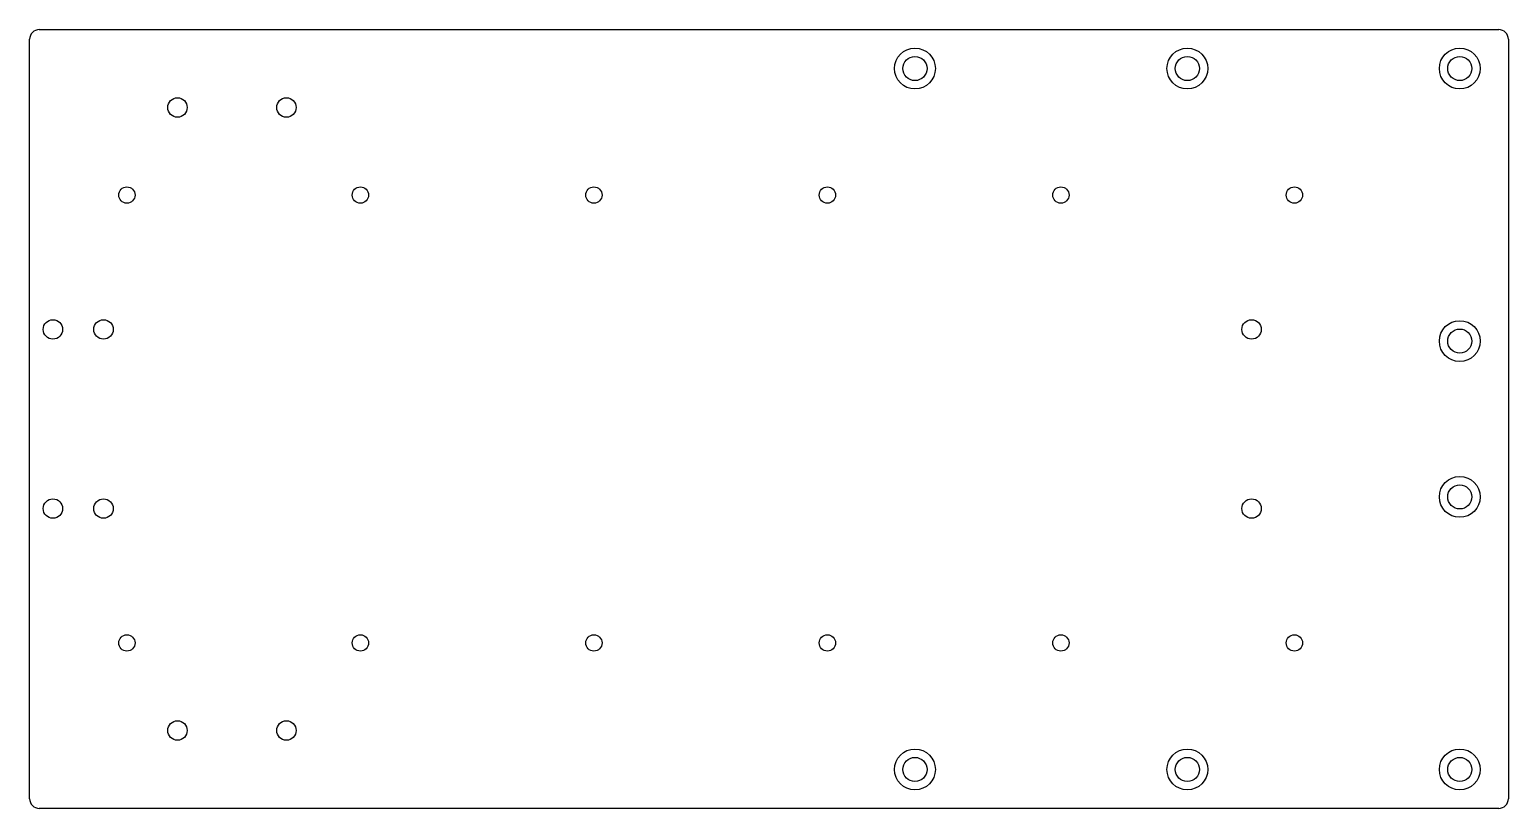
# Model space of a CAD drawing. Extents: x 20 to 400, y 48 to 248.
import ezdxf

# ---------------------------------------------------------------- set-up
doc = ezdxf.new("R2010")
doc.units = 0
doc.layers.add('View003', color=7, linetype='CONTINUOUS')

msp = doc.modelspace()

# ---------------------------------------------------------------- linework, layer by layer
at = {"layer": 'View003'}
for p, q in [((22.5, 248.5), (397.5, 248.5)), ((20, 51), (20, 246)), ((400, 246), (400, 51)), ((397.5, 48.5), (22.5, 48.5))]:
    msp.add_line(p, q, dxfattribs=at)
for centre, radius in [((247.5, 238.5), 5.25), ((317.5, 238.5), 5.25), ((387.5, 238.5), 5.25), ((247.5, 238.5), 3.1), ((317.5, 238.5), 3.1), ((387.5, 238.5), 3.1), ((58, 228.5), 2.5), ((86, 228.5), 2.5), ((45, 206), 2.1), ((105, 206), 2.1), ((165, 206), 2.1), ((225, 206), 2.1), ((285, 206), 2.1), ((345, 206), 2.1), ((26, 171.5), 2.5), ((39, 171.5), 2.5), ((334, 171.5), 2.5), ((387.5, 168.5), 5.25), ((387.5, 168.5), 3.1), ((387.5, 128.5), 5.25), ((387.5, 128.5), 3.1), ((26, 125.5), 2.5), ((39, 125.5), 2.5), ((334, 125.5), 2.5), ((45, 91), 2.1), ((105, 91), 2.1), ((165, 91), 2.1), ((225, 91), 2.1), ((285, 91), 2.1), ((345, 91), 2.1), ((58, 68.5), 2.5), ((86, 68.5), 2.5), ((247.5, 58.5), 5.25), ((247.5, 58.5), 3.1), ((317.5, 58.5), 5.25), ((317.5, 58.5), 3.1), ((387.5, 58.5), 5.25), ((387.5, 58.5), 3.1)]:
    msp.add_circle(centre, radius, dxfattribs=at)
for centre, start, end in [((22.5, 246), 90, 180), ((397.5, 246), 0, 90), ((22.5, 51), 180, -90), ((397.5, 51), -90, 0)]:
    msp.add_arc(centre, 2.5, start, end, dxfattribs=at)

doc.saveas('drawing.dxf')
